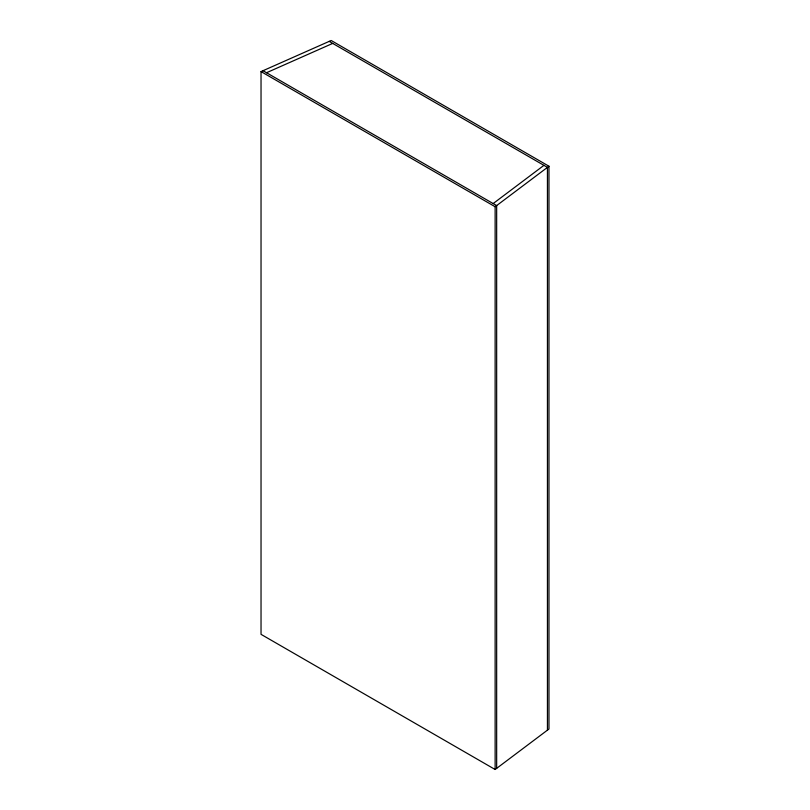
<?xml version="1.0" encoding="UTF-8"?>
<svg xmlns="http://www.w3.org/2000/svg" width="810" height="810" viewBox="0 0 810 810"><rect width="100%" height="100%" fill="white"/><g stroke="black" fill="none" stroke-linecap="round" stroke-linejoin="round"><path stroke-width="1.21" d="M493.148 203.563L543.935 165.351M495.133 769.5L495.133 206.732L548.967 166.232L331.189 40.5L261.033 71.584L261.033 634.341L495.133 769.5L548.967 729L548.967 166.232M266.531 72.728L332.707 43.406M329.204 41.381L547.438 167.376L547.438 730.144M263.017 70.703L496.662 205.588L496.662 768.356M261.033 71.584L495.133 206.732"/></g></svg>
